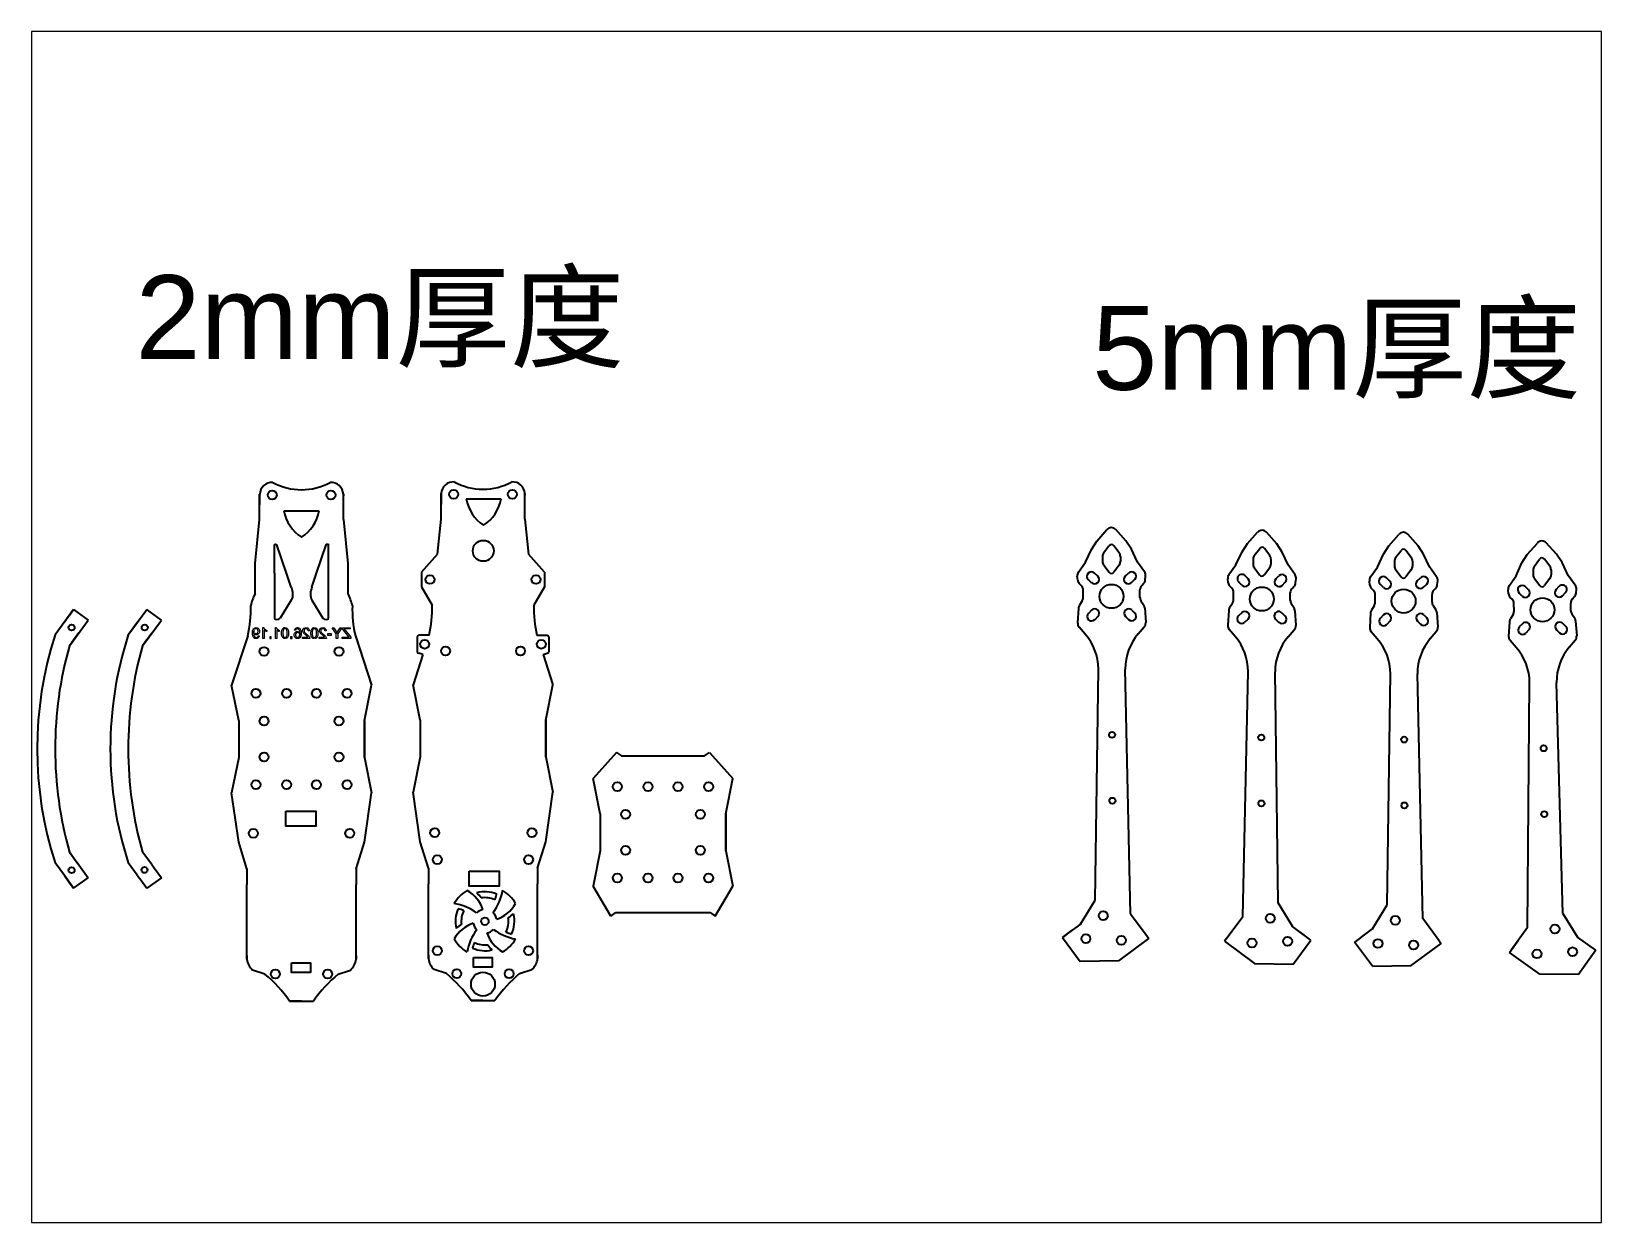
# Paper-space layout '布局1' of a CAD drawing. Header units: millimetres. Extents: x 26 to 231, y 20 to 176.
# The model-space entities are those that its viewports show. They can reach past a viewport. Long polylines and large blocks are cut down to what shows.
import ezdxf

# ---------------------------------------------------------------- set-up
doc = ezdxf.new("R2010")
doc.units = ezdxf.units.MM
doc.layers.add('草图平面 01', color=7, linetype='Continuous')
doc.styles.get("Standard").update_dxf_attribs({"font": 'arial.ttf'})

msp = doc.modelspace()

# ---------------------------------------------------------------- linework, layer by layer
for p, q in [((2623.81, 1976.38), (2623.81, 1984.88)), ((2623.81, 1984.88), (2623.81, 1984.38)), ((2623.81, 1984.38), (2623.81, 1984.88)), ((2623.81, 1984.38), (2623.81, 1981.38)), ((2651.81, 1976.38), (2651.81, 1984.88)), ((2651.81, 1984.88), (2651.81, 1984.38)), ((2651.81, 1984.88), (2651.81, 1984.38)), ((2684.48, 1976.56), (2684.48, 1985.06)), ((2684.48, 1985.06), (2684.48, 1984.56)), ((2684.48, 1984.56), (2684.48, 1985.06)), ((2684.48, 1984.56), (2684.48, 1981.56)), ((2712.48, 1976.56), (2712.48, 1985.06)), ((2712.48, 1985.06), (2712.48, 1984.56)), ((2712.48, 1985.06), (2712.48, 1984.56)), ((2631.94, 1979.29), (2643.68, 1979.29)), ((2692.83, 1983.33), (2704.58, 1983.33)), ((2622.28, 1961.68), (2623.81, 1976.38)), ((2651.81, 1976.38), (2653.34, 1961.68)), ((2683.26, 1964.84), (2684.48, 1976.56)), ((2712.48, 1976.56), (2713.7, 1964.84)), ((2628.8, 1958.42), (2628.8, 1968)), ((2632.8, 1958.42), (2629.5, 1968)), ((2642.8, 1958.42), (2646.01, 1968)), ((2646.8, 1958.42), (2646.8, 1968)), ((2677.95, 1958.85), (2683.26, 1964.84)), ((2719.01, 1958.85), (2713.7, 1964.84)), ((2622.28, 1951.54), (2622.28, 1961.68)), ((2628.8, 1958.42), (2628.8, 1943.42)), ((2634.35, 1953.79), (2632.8, 1958.42)), ((2641.26, 1953.79), (2642.8, 1958.42)), ((2641.26, 1953.79), (2642.8, 1958.42)), ((2646.8, 1943.42), (2646.8, 1958.42)), ((2653.34, 1961.68), (2653.34, 1951.54)), ((2677.95, 1958.85), (2677.95, 1953.85)), ((2677.95, 1958.85), (2677.95, 1956.35)), ((2719.01, 1958.85), (2719.01, 1953.85)), ((2719.01, 1958.85), (2719.01, 1956.35)), ((2628.8, 1953.42), (2628.8, 1943.42)), ((2677.95, 1953.85), (2681.48, 1947.72)), ((2719.01, 1953.85), (2715.48, 1947.72)), ((2622.31, 1951.54), (2622.28, 1951.54)), ((2634.35, 1949.4), (2630.66, 1943.42)), ((2641.26, 1949.4), (2644.95, 1943.42)), ((2561.61, 1946.27), (2555.42, 1937.84)), ((2560.29, 1944.47), (2558.52, 1942.06)), ((2560.2, 1934.21), (2566.51, 1942.81)), ((2560.29, 1944.47), (2561.61, 1946.27)), ((2561.61, 1946.27), (2566.51, 1942.81)), ((2582.97, 1942.05), (2586.06, 1946.27)), ((2584.65, 1934.2), (2590.96, 1942.8)), ((2590.96, 1942.8), (2586.06, 1946.27)), ((2563.35, 1938.51), (2561.58, 1936.09)), ((2579.88, 1937.84), (2582.97, 1942.05)), ((2581.2, 1939.63), (2579.88, 1937.84)), ((2582.97, 1942.05), (2581.2, 1939.63)), ((2586.03, 1936.09), (2587.81, 1938.5)), ((2619.81, 1937.54), (2614.42, 1920.99)), ((2621.83, 1938.34), (2621.88, 1939.06)), ((2621.92, 1939.37), (2621.92, 1940.01)), ((2622.29, 1938.31), (2622.29, 1937.95)), ((2622.31, 1939.84), (2622.33, 1940.22)), ((2632.26, 1939.91), (2632.26, 1940.28)), ((2632.58, 1939.85), (2632.58, 1940.24)), ((2636.95, 1937.13), (2636.95, 1936.68)), ((2637.01, 1938.37), (2637.01, 1938.78)), ((2637.18, 1937.52), (2637.18, 1936.81)), ((2637.29, 1938.5), (2637.22, 1937.84)), ((2642.08, 1939.89), (2642.08, 1940.25)), ((2642.4, 1939.82), (2642.4, 1940.21)), ((2655.81, 1937.54), (2661.2, 1920.99)), ((2676.48, 1937.22), (2676.48, 1932.22)), ((2676.48, 1937.22), (2676.48, 1934.72)), ((2680.48, 1937.72), (2676.98, 1937.72)), ((2716.48, 1937.72), (2719.98, 1937.72)), ((2720.48, 1937.22), (2720.48, 1932.22)), ((2720.48, 1937.22), (2720.48, 1934.72)), ((2561.58, 1936.09), (2560.2, 1934.21)), ((2586.03, 1936.09), (2584.65, 1934.2)), ((2632.3, 1936.98), (2632.18, 1936.62)), ((2632.6, 1937.06), (2632.6, 1936.64)), ((2642.12, 1936.95), (2642, 1936.59)), ((2642.42, 1937.03), (2642.42, 1936.62)), ((2678.38, 1931.24), (2675.1, 1921.16)), ((2678.38, 1931.24), (2676.98, 1931.72)), ((2718.59, 1931.24), (2719.98, 1931.72)), ((2718.59, 1931.24), (2721.87, 1921.16)), ((2903.15, 1849.1), (2904.22, 1926.38)), ((2914.98, 1844.54), (2913.22, 1926.41)), ((2952.5, 1843.65), (2954.28, 1925.52)), ((2964.34, 1848.21), (2963.28, 1925.48)), ((3000.81, 1847.52), (3001.87, 1924.79)), ((3012.65, 1842.96), (3010.87, 1924.83)), ((3047.68, 1839.98), (3048.4, 1921.87)), ((3059.46, 1844.7), (3057.4, 1921.95)), ((2616.81, 1909.17), (2614.42, 1920.99)), ((2658.81, 1909.17), (2661.2, 1920.99)), ((2677.48, 1909.35), (2675.1, 1921.16)), ((2719.48, 1909.35), (2721.87, 1921.16)), ((2616.81, 1909.17), (2616.81, 1896.85)), ((2658.81, 1896.85), (2658.81, 1909.17)), ((2658.81, 1909.17), (2658.81, 1896.85)), ((2677.48, 1909.35), (2677.48, 1897.02)), ((2719.48, 1897.02), (2719.48, 1909.35)), ((2719.48, 1909.35), (2719.48, 1897.02)), ((2616.81, 1896.85), (2614.42, 1885.03)), ((2658.81, 1896.85), (2661.2, 1885.03)), ((2677.48, 1897.02), (2675.1, 1885.2)), ((2719.48, 1897.02), (2721.87, 1885.2)), ((2743.12, 1898.49), (2735.26, 1889.8)), ((2743.12, 1898.49), (2744.75, 1897.34)), ((2744.75, 1897.34), (2772.55, 1897.34)), ((2772.55, 1897.34), (2774.19, 1898.49)), ((2774.19, 1898.49), (2782.04, 1889.8)), ((2616.81, 1868.47), (2614.42, 1885.03)), ((2658.81, 1868.47), (2661.2, 1885.03)), ((2677.48, 1868.65), (2675.1, 1885.2)), ((2719.48, 1868.65), (2721.87, 1885.2)), ((2737.65, 1877.98), (2735.26, 1889.8)), ((2779.65, 1877.98), (2782.04, 1889.8)), ((2737.65, 1877.98), (2737.65, 1865.65)), ((2779.65, 1865.65), (2779.65, 1877.98)), ((2779.65, 1877.98), (2779.65, 1865.65)), ((2561.58, 1863.33), (2560.2, 1865.21)), ((2560.2, 1865.21), (2563.35, 1860.91)), ((2587.74, 1861), (2584.64, 1865.2)), ((2619.56, 1859.63), (2616.81, 1868.47)), ((2656.06, 1859.63), (2658.81, 1868.47)), ((2680.23, 1859.81), (2677.48, 1868.65)), ((2716.73, 1859.81), (2719.48, 1868.65)), ((2737.65, 1865.65), (2735.26, 1853.84)), ((2779.65, 1865.65), (2782.04, 1853.84)), ((2558.52, 1857.36), (2555.42, 1861.58)), ((2561.58, 1863.33), (2563.35, 1860.91)), ((2563.35, 1860.91), (2566.51, 1856.61)), ((2582.91, 1857.44), (2579.87, 1861.57)), ((2587.74, 1861), (2588.52, 1859.94)), ((2588.52, 1859.94), (2590.97, 1856.62)), ((2619.56, 1859.63), (2619.56, 1854.4)), ((2656.06, 1859.63), (2656.06, 1854.4)), ((2680.23, 1859.81), (2680.23, 1854.57)), ((2716.73, 1859.81), (2716.73, 1854.57)), ((2558.52, 1857.36), (2560.29, 1854.94)), ((2561.61, 1853.15), (2558.52, 1857.36)), ((2560.29, 1854.94), (2561.61, 1853.15)), ((2561.61, 1853.15), (2566.51, 1856.61)), ((2582.91, 1857.44), (2584.04, 1855.91)), ((2584.04, 1855.91), (2586.07, 1853.15)), ((2590.97, 1856.62), (2586.07, 1853.15)), ((2619.56, 1829.37), (2619.56, 1854.4)), ((2656.06, 1829.37), (2656.06, 1854.4)), ((2680.23, 1829.55), (2680.23, 1854.57)), ((2716.73, 1829.55), (2716.73, 1854.57)), ((2741.21, 1843.8), (2735.26, 1853.84)), ((2776.09, 1843.8), (2782.04, 1853.84)), ((2898.26, 1841.14), (2903.15, 1849.1)), ((2964.34, 1848.21), (2964.3, 1851.21)), ((2969.23, 1840.25), (2964.34, 1848.21)), ((2741.21, 1843.8), (2742.85, 1844.95)), ((2742.85, 1844.95), (2774.46, 1844.95)), ((2774.46, 1844.95), (2776.09, 1843.8)), ((2914.98, 1844.54), (2920.51, 1837.07)), ((2946.98, 1836.18), (2952.5, 1843.65)), ((2995.92, 1839.55), (3000.81, 1847.52)), ((3012.65, 1842.96), (3012.65, 1842.97)), ((3018.17, 1835.49), (3012.65, 1842.96)), ((3059.46, 1844.7), (3064.45, 1836.8)), ((2892.23, 1836.68), (2895.45, 1839.06)), ((2894.24, 1838.17), (2892.23, 1836.68)), ((2898.26, 1841.14), (2894.24, 1838.17)), ((2973.25, 1837.27), (2969.23, 1840.25)), ((2975.26, 1835.79), (2970.43, 1839.36)), ((2991.9, 1836.58), (2995.92, 1839.55)), ((3047.68, 1839.98), (3042.25, 1832.44)), ((3047.67, 1839.99), (3047.67, 1839.98)), ((2892.23, 1836.68), (2898.18, 1828.64)), ((2892.23, 1836.68), (2898.18, 1828.64)), ((2911.08, 1828.85), (2921.1, 1836.27)), ((2920.51, 1837.07), (2921.1, 1836.27)), ((2946.98, 1836.18), (2946.38, 1835.38)), ((2946.38, 1835.38), (2956.41, 1827.96)), ((2969.31, 1827.75), (2975.26, 1835.79)), ((2991.9, 1836.58), (2989.89, 1835.09)), ((2995.84, 1827.05), (2989.89, 1835.09)), ((3008.74, 1827.27), (3018.77, 1834.68)), ((3018.17, 1835.49), (3018.77, 1834.68)), ((3041.67, 1831.63), (3044.59, 1835.69)), ((3070.53, 1832.42), (3064.45, 1836.8)), ((3070.53, 1832.42), (3064.69, 1824.3)), ((3070.53, 1832.42), (3064.69, 1824.3)), ((2619.56, 1830.65), (2619.56, 1829.37)), ((2656.06, 1830.65), (2656.06, 1829.37)), ((2680.23, 1830.82), (2680.23, 1829.55)), ((2716.73, 1830.82), (2716.73, 1829.55)), ((2911.08, 1828.85), (2898.18, 1828.64)), ((2956.41, 1827.96), (2969.31, 1827.75)), ((2995.84, 1827.05), (3008.74, 1827.27)), ((3051.79, 1824.35), (3041.67, 1831.63)), ((2625.56, 1824.4), (2621.46, 1825.77)), ((2650.06, 1824.4), (2654.16, 1825.77)), ((2686.23, 1824.57), (2682.13, 1825.94)), ((2710.73, 1824.57), (2714.84, 1825.94)), ((3064.69, 1824.3), (3051.79, 1824.35)), ((2637.81, 1815.4), (2633.82, 1815.4)), ((2633.82, 1815.4), (2641.81, 1815.4)), ((2698.48, 1815.57), (2694.49, 1815.57)), ((2694.49, 1815.57), (2702.48, 1815.57)), ((2694.49, 1815.57), (2698.48, 1815.57))]:
    msp.add_line(p, q)
at = {"color": 139, "lineweight": 0}
for points in [[(2621.83, 1938.34), (2621.82, 1938.25), (2621.84, 1938), (2621.89, 1937.71), (2621.94, 1937.54), (2622.06, 1937.29), (2622.09, 1937.24), (2622.31, 1937.04), (2622.37, 1937.01), (2622.66, 1936.95), (2621.85, 1936.91), (2621.67, 1937.13), (2621.54, 1937.42), (2621.48, 1937.59), (2621.43, 1937.86), (2621.4, 1938.17), (2621.39, 1938.52), (2621.39, 1938.69), (2621.42, 1939.02), (2621.46, 1939.3), (2621.54, 1939.53), (2621.59, 1939.64), (2621.76, 1939.88), (2621.92, 1940.01)], [(2621.92, 1939.37), (2621.88, 1939.06)], [(2622.29, 1938.31), (2622.58, 1938.25), (2623.44, 1938.18), (2623.24, 1938.02), (2622.98, 1937.9), (2622.69, 1937.86), (2622.46, 1937.89), (2622.29, 1937.95)], [(2622.62, 1940.26), (2622.65, 1940.26), (2622.94, 1940.21), (2623.2, 1940.1), (2623.42, 1939.92), (2622.57, 1939.89), (2622.31, 1939.84)], [(2622.33, 1940.22), (2622.62, 1940.26)], [(2632.18, 1936.62), (2631.89, 1936.68), (2631.64, 1936.82), (2631.55, 1936.91), (2631.39, 1937.14), (2631.26, 1937.43), (2631.23, 1937.53), (2631.17, 1937.8), (2631.14, 1938.1), (2631.13, 1938.45), (2631.14, 1938.75), (2631.16, 1939.05), (2631.21, 1939.3), (2631.3, 1939.58), (2631.43, 1939.83), (2631.56, 1939.99), (2631.79, 1940.17), (2632, 1940.25), (2632.26, 1940.28)], [(2632.26, 1939.91), (2632, 1939.83), (2631.79, 1939.63), (2631.78, 1939.61), (2631.69, 1939.43), (2631.63, 1939.17), (2631.6, 1938.84), (2631.58, 1938.45), (2631.58, 1938.4), (2631.6, 1938.02), (2631.63, 1937.69), (2631.7, 1937.45), (2631.79, 1937.27), (2631.82, 1937.23), (2632.04, 1937.04), (2632.3, 1936.98)], [(2632.58, 1940.24), (2632.71, 1940.21), (2632.95, 1940.07), (2633.04, 1939.99), (2632.58, 1939.94)], [(2632.58, 1939.94), (2633.04, 1939.99)], [(2632.6, 1937.06), (2632.81, 1937.27), (2632.82, 1937.28), (2632.9, 1937.47), (2632.97, 1937.72), (2633.01, 1938.05), (2633.02, 1938.45), (2633.02, 1938.54), (2633, 1938.92), (2632.95, 1939.22), (2632.89, 1939.47), (2632.79, 1939.66), (2632.58, 1939.85)], [(2633.04, 1939.99), (2633.21, 1939.76), (2633.34, 1939.47), (2633.37, 1939.36), (2633.43, 1939.09), (2633.46, 1938.79), (2633.47, 1938.45), (2633.47, 1938.37), (2633.45, 1938.01), (2633.41, 1937.69), (2633.34, 1937.41), (2633.24, 1937.18), (2633.12, 1936.99), (2633.08, 1936.93), (2632.6, 1936.96)], [(2637.01, 1938.37), (2636.79, 1938.53), (2636.5, 1938.59), (2635.66, 1938.65), (2635.87, 1938.82), (2636.13, 1938.94), (2636.42, 1938.98)], [(2636.95, 1936.68), (2636.77, 1936.62), (2636.48, 1936.58), (2636.46, 1936.58), (2636.17, 1936.62), (2635.9, 1936.74), (2635.89, 1936.75), (2635.67, 1936.93), (2636.49, 1936.95), (2636.58, 1936.95), (2636.85, 1937.06), (2636.95, 1937.13)], [(2637.29, 1938.5), (2637.27, 1938.8), (2637.24, 1939.1), (2637.16, 1939.33), (2637.03, 1939.57), (2636.83, 1939.78), (2636.75, 1939.82), (2636.46, 1939.89), (2635.74, 1940.02), (2635.87, 1940.11), (2636.13, 1940.22), (2636.44, 1940.26)], [(2636.42, 1938.98), (2636.62, 1938.96), (2636.9, 1938.86), (2637.01, 1938.78)], [(2636.44, 1940.26), (2636.61, 1940.25), (2636.89, 1940.17), (2637.13, 1940.04), (2637.34, 1939.84), (2637.4, 1939.77), (2637.52, 1939.56), (2637.61, 1939.31), (2637.68, 1939.02), (2637.71, 1938.69), (2637.73, 1938.33), (2637.72, 1938.03), (2637.68, 1937.7), (2637.61, 1937.42), (2637.51, 1937.18), (2637.38, 1936.99), (2637.27, 1936.88), (2637.18, 1936.81)], [(2637.18, 1937.52), (2637.22, 1937.81), (2637.22, 1937.84)], [(2642, 1936.59), (2641.71, 1936.66), (2641.46, 1936.79), (2641.37, 1936.88), (2641.2, 1937.11), (2641.08, 1937.4), (2641.05, 1937.5), (2640.99, 1937.77), (2640.96, 1938.07), (2640.95, 1938.42), (2640.95, 1938.72), (2640.98, 1939.02), (2641.03, 1939.27), (2641.12, 1939.55), (2641.25, 1939.8), (2641.38, 1939.96), (2641.61, 1940.14), (2641.82, 1940.22), (2642.08, 1940.25)], [(2642.08, 1939.89), (2641.82, 1939.8), (2641.61, 1939.6), (2641.6, 1939.58), (2641.51, 1939.4), (2641.45, 1939.14), (2641.42, 1938.81), (2641.4, 1938.42), (2641.4, 1938.38), (2641.42, 1937.99), (2641.45, 1937.67), (2641.52, 1937.42), (2641.61, 1937.24), (2641.64, 1937.2), (2641.86, 1937.01), (2642.12, 1936.95)], [(2642.4, 1940.21), (2642.53, 1940.18), (2642.77, 1940.04), (2642.86, 1939.96), (2642.4, 1939.92)], [(2642.4, 1939.92), (2642.86, 1939.96)], [(2642.42, 1937.03), (2642.63, 1937.24), (2642.64, 1937.25), (2642.72, 1937.44), (2642.79, 1937.7), (2642.82, 1938.02), (2642.84, 1938.42), (2642.84, 1938.52), (2642.82, 1938.89), (2642.77, 1939.2), (2642.7, 1939.45), (2642.61, 1939.63), (2642.4, 1939.82)], [(2642.86, 1939.96), (2643.03, 1939.73), (2643.16, 1939.45), (2643.19, 1939.33), (2643.25, 1939.07), (2643.28, 1938.76), (2643.29, 1938.42), (2643.29, 1938.34), (2643.27, 1937.98), (2643.23, 1937.66), (2643.16, 1937.38), (2643.06, 1937.15), (2642.93, 1936.96), (2642.9, 1936.9), (2642.42, 1936.93)], [(2632.6, 1936.96), (2633.08, 1936.93), (2632.86, 1936.76), (2632.6, 1936.65), (2632.6, 1936.64)], [(2642.42, 1936.93), (2642.9, 1936.9), (2642.68, 1936.73), (2642.42, 1936.62), (2642.42, 1936.62)]]:
    msp.add_lwpolyline(points, dxfattribs=at)
for points in [[(2623.26, 1937.51), (2623.68, 1937.47), (2623.65, 1937.3), (2623.54, 1937.03), (2623.36, 1936.82), (2623.24, 1936.73), (2622.98, 1936.62), (2622.67, 1936.58), (2622.52, 1936.59), (2622.23, 1936.66), (2621.98, 1936.79), (2621.85, 1936.91), (2622.66, 1936.95), (2622.8, 1936.96), (2623.06, 1937.08), (2623.16, 1937.22)], [(2623.42, 1939.92), (2623.48, 1939.86), (2623.63, 1939.63), (2623.72, 1939.35), (2623.75, 1939.04), (2623.75, 1938.98), (2623.71, 1938.67), (2623.61, 1938.41), (2623.44, 1938.18), (2622.58, 1938.25), (2622.85, 1938.3), (2623.09, 1938.47), (2623.11, 1938.49), (2623.25, 1938.73), (2623.3, 1939.02), (2623.29, 1939.12), (2623.23, 1939.41), (2623.08, 1939.65), (2623.07, 1939.65), (2622.84, 1939.83), (2622.57, 1939.89)], [(2624.88, 1940.26), (2625.16, 1940.26), (2625.17, 1940.23), (2625.33, 1940.01), (2625.56, 1939.78), (2625.69, 1939.67), (2625.93, 1939.5), (2625.32, 1939.46), (2625.32, 1936.65), (2624.88, 1936.65)], [(2625.93, 1939.5), (2626.2, 1939.35), (2626.2, 1938.92), (2626.02, 1939), (2625.74, 1939.15), (2625.54, 1939.28), (2625.32, 1939.46)], [(2627.69, 1936.65), (2627.69, 1937.15), (2627.19, 1937.15), (2627.19, 1936.65), (2627.69, 1936.65)], [(2629.07, 1940.26), (2629.35, 1940.26), (2629.36, 1940.23), (2629.52, 1940.01), (2629.74, 1939.78), (2629.88, 1939.67), (2630.12, 1939.5), (2629.51, 1939.46), (2629.51, 1936.65), (2629.07, 1936.65)], [(2630.12, 1939.5), (2630.39, 1939.35), (2630.39, 1938.92), (2630.21, 1939), (2629.92, 1939.15), (2629.72, 1939.28), (2629.51, 1939.46)], [(2634.67, 1936.65), (2634.67, 1937.15), (2634.17, 1937.15), (2634.17, 1936.65), (2634.67, 1936.65)], [(2635.66, 1938.65), (2636.5, 1938.59), (2636.24, 1938.54), (2636, 1938.37), (2635.97, 1938.34), (2635.84, 1938.09), (2635.81, 1937.79), (2635.81, 1937.7), (2635.87, 1937.4), (2636.01, 1937.17), (2636.21, 1937.01), (2636.49, 1936.95), (2635.67, 1936.93), (2635.5, 1937.18), (2635.48, 1937.24), (2635.38, 1937.51), (2635.36, 1937.81), (2635.36, 1937.86), (2635.39, 1938.16), (2635.5, 1938.42)], [(2635.74, 1940.02), (2636.46, 1939.89), (2636.26, 1939.86), (2636.02, 1939.7), (2635.96, 1939.62), (2635.85, 1939.33), (2635.42, 1939.36), (2635.45, 1939.53), (2635.56, 1939.8)], [(2638.49, 1939.97), (2639.32, 1939.89), (2639.07, 1939.85), (2638.83, 1939.71), (2638.7, 1939.55), (2638.64, 1939.27), (2638.69, 1939.01), (2638.85, 1938.74), (2638.94, 1938.63), (2639.11, 1938.43), (2639.35, 1938.22), (2639.64, 1937.97), (2639.81, 1937.82), (2640.04, 1937.62), (2640.21, 1937.43), (2640.37, 1937.21), (2640.5, 1936.95), (2640.51, 1936.94), (2640.56, 1936.65), (2638.18, 1936.65), (2638.18, 1937.07), (2639.94, 1937.07), (2639.94, 1937.07), (2639.76, 1937.31), (2639.72, 1937.34), (2639.54, 1937.51), (2639.25, 1937.76), (2639.21, 1937.79), (2638.94, 1938.03), (2638.73, 1938.23), (2638.56, 1938.39), (2638.41, 1938.59), (2638.28, 1938.83), (2638.23, 1938.97), (2638.18, 1939.26), (2638.21, 1939.47), (2638.3, 1939.74)], [(2639.31, 1940.26), (2639.62, 1940.23), (2639.9, 1940.14), (2640.12, 1939.99), (2640.29, 1939.79), (2640.41, 1939.53), (2640.47, 1939.22), (2640.02, 1939.17), (2639.97, 1939.47), (2639.82, 1939.7), (2639.61, 1939.84), (2639.32, 1939.89), (2638.49, 1939.97), (2638.5, 1939.98), (2638.72, 1940.13), (2638.99, 1940.22)], [(2644.07, 1939.97), (2644.9, 1939.89), (2644.65, 1939.85), (2644.41, 1939.71), (2644.29, 1939.55), (2644.22, 1939.27), (2644.27, 1939.01), (2644.43, 1938.74), (2644.52, 1938.63), (2644.7, 1938.43), (2644.93, 1938.22), (2645.22, 1937.97), (2645.39, 1937.82), (2645.62, 1937.62), (2645.8, 1937.43), (2645.96, 1937.21), (2646.09, 1936.95), (2646.09, 1936.94), (2646.14, 1936.65), (2643.76, 1936.65), (2643.76, 1937.07), (2645.53, 1937.07), (2645.52, 1937.07), (2645.34, 1937.31), (2645.31, 1937.34), (2645.13, 1937.51), (2644.83, 1937.76), (2644.79, 1937.79), (2644.53, 1938.03), (2644.31, 1938.23), (2644.15, 1938.39), (2643.99, 1938.59), (2643.86, 1938.83), (2643.81, 1938.97), (2643.77, 1939.26), (2643.79, 1939.47), (2643.89, 1939.74)], [(2644.89, 1940.26), (2645.21, 1940.23), (2645.48, 1940.14), (2645.71, 1939.99), (2645.88, 1939.79), (2646, 1939.53), (2646.06, 1939.22), (2645.6, 1939.17), (2645.55, 1939.47), (2645.41, 1939.7), (2645.2, 1939.84), (2644.9, 1939.89), (2644.07, 1939.97), (2644.08, 1939.98), (2644.3, 1940.13), (2644.57, 1940.22)], [(2647.81, 1937.72), (2647.81, 1938.17), (2646.45, 1938.17), (2646.45, 1937.72), (2647.81, 1937.72)], [(2648, 1940.24), (2648.56, 1940.24), (2649.25, 1939.18), (2649.34, 1939.05), (2649.5, 1938.78), (2649.65, 1938.55), (2649.91, 1938.17), (2649.91, 1936.65), (2649.43, 1936.65), (2649.43, 1938.17)], [(2650.72, 1940.24), (2651.29, 1940.24), (2649.91, 1938.17), (2649.65, 1938.55), (2649.7, 1938.64), (2649.85, 1938.9), (2650.01, 1939.16)], [(2651.5, 1940.24), (2654.07, 1940.24), (2654.07, 1939.81), (2652.06, 1939.81), (2652.23, 1939.63), (2652.44, 1939.39), (2654.28, 1937.09), (2654.28, 1936.65), (2651.44, 1936.65), (2651.44, 1937.07), (2653.73, 1937.07), (2653.51, 1937.32), (2651.5, 1939.81)]]:
    msp.add_lwpolyline(points, close=True, dxfattribs=at)
for points in [[(2632.55, 1878.9), (2642.55, 1878.9), (2642.55, 1873.9), (2632.55, 1873.9)], [(2693.9, 1858.78), (2703.9, 1858.78), (2703.9, 1853.78), (2693.9, 1853.78)], [(2634.5, 1828.13), (2640.86, 1828.13), (2640.86, 1824.95), (2634.5, 1824.95)], [(2695.25, 1829.96), (2701.6, 1829.96), (2701.6, 1826.78), (2695.25, 1826.78)]]:
    msp.add_lwpolyline(points, close=True)
for centre, radius in [((2628, 1984.63), 1.5), ((2647.62, 1984.63), 1.5), ((2688.67, 1984.81), 1.5), ((2708.3, 1984.81), 1.5), ((2698.57, 1965.94), 3.5), ((2680.75, 1956.35), 1.5), ((2716.21, 1956.35), 1.5), ((2560.94, 1940.28), 1), ((2585.39, 1940.28), 1), ((2625.28, 1932.28), 1.5), ((2650.35, 1932.28), 1.5), ((2678.98, 1934.72), 1.5), ((2685.95, 1932.46), 1.5), ((2711.02, 1932.46), 1.5), ((2717.98, 1934.72), 1.5), ((2622.56, 1918.26), 1.5), ((2632.81, 1918.26), 1.5), ((2642.81, 1918.26), 1.5), ((2653.06, 1918.26), 1.5), ((2625.31, 1909.01), 1.5), ((2650.31, 1909.01), 1.5), ((2908.8, 1904.39), 1), ((2958.69, 1903.5), 1), ((3006.46, 1902.81), 1), ((3053.09, 1899.91), 1), ((2625.31, 1897.01), 1.5), ((2650.31, 1897.01), 1.5), ((2622.56, 1887.76), 1.5), ((2622.56, 1887.76), 1.5), ((2632.81, 1887.76), 1.5), ((2642.81, 1887.76), 1.5), ((2653.06, 1887.76), 1.5), ((2653.06, 1887.76), 1.5), ((2743.4, 1887.07), 1.5), ((2753.65, 1887.07), 1.5), ((2763.65, 1887.07), 1.5), ((2773.9, 1887.07), 1.5), ((2908.89, 1882.39), 1), ((2958.71, 1881.5), 1), ((3006.54, 1880.81), 1), ((2746.15, 1877.82), 1.5), ((2771.15, 1877.82), 1.5), ((3053.29, 1877.91), 1), ((2621.68, 1871.48), 1.5), ((2653.95, 1871.48), 1.5), ((2682.35, 1871.66), 1.5), ((2714.82, 1871.66), 1.5), ((2683.2, 1862.71), 1.5), ((2713.7, 1862.71), 1.5), ((2746.15, 1865.82), 1.5), ((2771.15, 1865.82), 1.5), ((2560.94, 1859.14), 1), ((2585.32, 1859.22), 1), ((2743.4, 1856.57), 1.5), ((2743.4, 1856.57), 1.5), ((2753.65, 1856.57), 1.5), ((2763.65, 1856.57), 1.5), ((2773.9, 1856.57), 1.5), ((2773.9, 1856.57), 1.5), ((2699.12, 1842.07), 1.25), ((2905.83, 1843.94), 1.5), ((2961.66, 1843.05), 1.5), ((3003.49, 1842.35), 1.5), ((3003.49, 1842.35), 1.5), ((2900.03, 1836.23), 1.5), ((3056.84, 1839.5), 1.5), ((3056.84, 1839.5), 1.5), ((2683.2, 1832.21), 1.5), ((2713.7, 1832.21), 1.5), ((2911.92, 1835.7), 1.5), ((2955.56, 1834.81), 1.5), ((2967.46, 1835.34), 1.5), ((2997.69, 1834.64), 1.5), ((3009.59, 1834.11), 1.5), ((3050.85, 1831.18), 1.5), ((3062.74, 1831.86), 1.5), ((2629.06, 1824.4), 1.5), ((2646.56, 1824.4), 1.5), ((2689.73, 1824.57), 1.5), ((2698.48, 1821.07), 4), ((2707.23, 1824.57), 1.5)]:
    msp.add_circle(centre, radius)
for centre, radius, start, end in [((2628, 1984.63), 4.19, 87.4382, 176.5834), ((2637.81, 2006.58), 20.2, 241.5411, 298.4589), ((2647.62, 1984.63), 4.19, 3.4166, 92.5618), ((2688.67, 1984.81), 4.19, 87.4382, 176.5834), ((2698.48, 2006.76), 20.2, 241.5411, 298.4589), ((2708.3, 1984.81), 4.19, 3.4166, 92.5618), ((2645.15, 1981.74), 13.44, 190.4915, 236.8887), ((2630.47, 1981.74), 13.44, 303.1113, 349.5085), ((2706.04, 1985.78), 13.44, 190.4915, 236.8887), ((2691.36, 1985.78), 13.44, 303.1113, 349.5085), ((2635.15, 1944.54), 14.65, 151.4527, 168.1818), ((2640.47, 1944.54), 14.65, 11.8182, 28.5473), ((2643.79, 1946.44), 37.71, 346.6327, 1.9461), ((2753.18, 1946.44), 37.71, 178.0539, 193.3673), ((2583.12, 1946.26), 37.71, 346.6327, 1.9461), ((2692.5, 1946.26), 37.71, 178.0539, 193.3673), ((2673.59, 1899.71), 124.17, 162.1156, 197.8844), ((2698.07, 1899.69), 124.19, 162.1096, 197.8748), ((2682.42, 1899.71), 126.99, 164.2379, 195.7621), ((2706.9, 1899.68), 127.03, 164.2313, 195.7511), ((2699.12, 1842.07), 11.85, 120, 150), ((2699.12, 1842.07), 11.85, 120, 150), ((2686.47, 1832), 16.18, 52.5412, 81.4818), ((2687.27, 1842.07), 11.85, 19.1881, 60), ((2699.12, 1842.07), 9.87, 66.4867, 105.9357), ((2688.19, 1843.04), 11.85, 35.2334, 46.0563), ((2699.12, 1842.07), 7.9, 65.2056, 99.1438), ((2688.38, 1855.12), 16.9, 322.9011, 350.5174), ((2686.74, 1855.52), 16.9, 338.2265, 344.9577), ((2699.12, 1853.92), 11.85, 289.1881, 330), ((2699.12, 1842.07), 11.85, 30, 60), ((2699.12, 1842.07), 11.85, 30, 60), ((2699.12, 1842.07), 9.87, 154.8842, 193.8369), ((2685.9, 1830.66), 16.18, 67.5995, 74.6502), ((2699.12, 1842.07), 7.9, 153.3153, 187.3257), ((2699.12, 1842.07), 3.95, 99.5941, 135.5297), ((2699.12, 1842.07), 3.95, 9.5941, 46.1918), ((2699.12, 1842.07), 7.9, 332.892, 8.3227), ((2700.63, 1853.25), 11.85, 302.1783, 312.8079), ((2699.12, 1842.07), 9.87, 334.2482, 14.5431), ((2699.12, 1830.22), 11.85, 109.1881, 150), ((2697.63, 1831.05), 11.85, 122.3281, 133.0543), ((2710.04, 1828.93), 17.09, 142.9874, 170.2847), ((2699.12, 1842.07), 3.95, 189.5941, 226.3514), ((2699.12, 1842.07), 3.95, 279.5941, 316.771), ((2710.97, 1842.07), 11.85, 199.1881, 240), ((2712.54, 1853.46), 17.6, 233.2138, 259.6717), ((2713.2, 1854.6), 17.6, 246.4159, 252.8844), ((2699.12, 1842.07), 11.85, 210, 240), ((2699.12, 1842.07), 11.85, 210, 240), ((2711.26, 1828.08), 17.09, 156.1672, 162.8191), ((2699.12, 1842.07), 9.87, 244.8801, 284.0677), ((2699.12, 1842.07), 7.9, 243.7233, 277.032), ((2709.91, 1840.87), 11.85, 214.05, 224.9594), ((2699.12, 1842.07), 11.85, 300, 330), ((2699.12, 1842.07), 11.85, 300, 330), ((2625.15, 1830.01), 5.63, 186.4976, 228.9708), ((2650.47, 1830.01), 5.63, 311.0292, 353.5024), ((2685.83, 1830.19), 5.63, 186.4976, 228.9708), ((2711.14, 1830.19), 5.63, 311.0292, 353.5024), ((2597.92, 1790.75), 43.54, 34.4682, 50.5915), ((2677.7, 1790.75), 43.54, 129.4085, 145.5318), ((2658.59, 1790.93), 43.54, 34.4682, 50.5915), ((2738.38, 1790.93), 43.54, 129.4085, 145.5318)]:
    msp.add_arc(centre, radius, start, end)
for points in [[(2628.8, 1968), (2628.8, 1968.23), (2629.42, 1968.22), (2629.5, 1968)], [(2646.01, 1968), (2646.09, 1968.26), (2646.8, 1968.27), (2646.8, 1968)], [(2634.35, 1953.79), (2634.82, 1952.4), (2635.12, 1950.65), (2634.35, 1949.4)], [(2641.26, 1953.79), (2640.79, 1952.4), (2640.49, 1950.65), (2641.26, 1949.4)], [(2628.8, 1943.42), (2628.8, 1942.8), (2630.33, 1942.9), (2630.66, 1943.42)], [(2644.95, 1943.42), (2645.28, 1942.9), (2646.8, 1942.8), (2646.8, 1943.42)], [(2676.48, 1937.22), (2676.48, 1937.45), (2676.75, 1937.72), (2676.98, 1937.72)], [(2719.98, 1937.72), (2720.22, 1937.72), (2720.48, 1937.45), (2720.48, 1937.22)], [(2676.48, 1932.22), (2676.48, 1931.98), (2676.75, 1931.72), (2676.98, 1931.72)], [(2719.98, 1931.72), (2720.22, 1931.72), (2720.48, 1931.98), (2720.48, 1932.22)]]:
    msp.add_open_spline(points, degree=3)
at = {"layer": '草图平面 01'}
for p, q in [((2901.87, 1966.39), (2903.65, 1969.2)), ((2903.65, 1969.2), (2907.05, 1973.04)), ((2913.45, 1969.24), (2910.03, 1973.05)), ((2915.27, 1966.45), (2913.45, 1969.24)), ((2954.05, 1968.35), (2957.47, 1972.16)), ((2963.85, 1968.31), (2960.46, 1972.15)), ((3001.3, 1967.62), (3004.69, 1971.45)), ((3011.1, 1967.66), (3007.67, 1971.47)), ((2899.89, 1962.12), (2901.87, 1966.39)), ((2905.57, 1964.04), (2905.58, 1962.38)), ((2905.97, 1965.24), (2907.76, 1967.65)), ((2911.17, 1965.26), (2909.36, 1967.66)), ((2911.57, 1964.07), (2911.58, 1962.4)), ((2917.28, 1962.18), (2915.27, 1966.45)), ((2950.23, 1961.29), (2952.24, 1965.56)), ((2952.24, 1965.56), (2954.05, 1968.35)), ((2956.34, 1964.37), (2958.15, 1966.77)), ((2961.54, 1964.35), (2959.75, 1966.76)), ((2965.64, 1965.5), (2963.85, 1968.31)), ((2967.62, 1961.22), (2965.64, 1965.5)), ((2997.53, 1960.53), (2999.51, 1964.81)), ((2999.51, 1964.81), (3001.3, 1967.62)), ((3003.61, 1963.66), (3005.4, 1966.07)), ((3008.81, 1963.68), (3007, 1966.07)), ((3012.91, 1964.86), (3011.1, 1967.66)), ((3014.92, 1960.6), (3012.91, 1964.86)), ((3045.84, 1961.88), (3047.61, 1964.69)), ((3047.61, 1964.69), (3050.99, 1968.55)), ((3057.41, 1964.78), (3053.97, 1968.57)), ((3059.24, 1962), (3057.41, 1964.78)), ((2897.54, 1958.8), (2899.89, 1962.12)), ((2904, 1957.42), (2902.94, 1958.48)), ((2905.99, 1961.18), (2907.8, 1958.78)), ((2911.19, 1961.2), (2909.4, 1958.79)), ((2913.2, 1957.46), (2914.25, 1958.52)), ((2919.65, 1958.88), (2917.28, 1962.18)), ((2947.85, 1957.99), (2950.23, 1961.29)), ((2955.93, 1963.18), (2955.92, 1961.51)), ((2956.32, 1960.31), (2958.11, 1957.9)), ((2961.52, 1960.29), (2959.71, 1957.89)), ((2961.93, 1963.15), (2961.92, 1961.49)), ((2969.97, 1957.91), (2967.62, 1961.22)), ((2995.18, 1957.21), (2997.53, 1960.53)), ((3003.22, 1962.46), (3003.22, 1960.79)), ((3003.63, 1959.59), (3005.44, 1957.2)), ((3008.83, 1959.61), (3007.04, 1957.21)), ((3009.22, 1962.48), (3009.22, 1960.82)), ((3017.3, 1957.3), (3014.92, 1960.6)), ((3043.88, 1957.59), (3045.84, 1961.88)), ((3049.56, 1959.54), (3049.57, 1957.88)), ((3049.95, 1960.75), (3051.73, 1963.16)), ((3055.15, 1960.79), (3053.33, 1963.18)), ((3055.56, 1959.6), (3055.57, 1957.93)), ((3061.27, 1957.74), (3059.24, 1962)), ((2897.33, 1956.08), (2897.18, 1957.42)), ((2898.53, 1954.27), (2897.91, 1954.88)), ((2899.13, 1950.28), (2899.12, 1952.86)), ((2901.89, 1955.29), (2900.83, 1956.35)), ((2915.33, 1955.34), (2916.38, 1956.41)), ((2918.13, 1950.35), (2918.12, 1952.93)), ((2918.7, 1954.35), (2919.31, 1954.96)), ((2919.88, 1956.17), (2920.02, 1957.51)), ((2947.62, 1955.28), (2947.49, 1956.62)), ((2948.81, 1953.46), (2948.19, 1954.07)), ((2952.18, 1954.45), (2951.12, 1955.52)), ((2954.31, 1956.57), (2953.25, 1957.63)), ((2963.5, 1956.53), (2964.57, 1957.59)), ((2965.61, 1954.4), (2966.68, 1955.46)), ((2968.98, 1953.38), (2969.6, 1953.99)), ((2970.17, 1955.19), (2970.32, 1956.53)), ((2994.97, 1954.49), (2994.82, 1955.83)), ((2996.17, 1952.68), (2995.55, 1953.29)), ((2999.53, 1953.71), (2998.47, 1954.76)), ((3001.65, 1955.84), (3000.58, 1956.89)), ((3010.84, 1955.87), (3011.9, 1956.94)), ((3012.97, 1953.76), (3014.03, 1954.82)), ((3016.34, 1952.76), (3016.95, 1953.38)), ((3017.52, 1954.58), (3017.66, 1955.93)), ((3041.36, 1951.54), (3041.2, 1952.88)), ((3041.55, 1954.26), (3043.88, 1957.59)), ((3048.02, 1952.91), (3046.95, 1953.96)), ((3049.99, 1956.68), (3051.81, 1954.3)), ((3055.19, 1956.73), (3053.41, 1954.31)), ((3057.22, 1953), (3058.27, 1954.07)), ((3063.66, 1954.45), (3061.27, 1957.74)), ((3063.91, 1951.74), (3064.04, 1953.08)), ((2898.81, 1949.19), (2897.88, 1947.74)), ((2918.45, 1949.26), (2919.4, 1947.82)), ((2949.05, 1948.37), (2948.11, 1946.93)), ((2949.38, 1949.46), (2949.39, 1952.04)), ((2968.38, 1949.38), (2968.39, 1951.96)), ((2968.69, 1948.29), (2969.63, 1946.85)), ((2996.45, 1947.6), (2995.52, 1946.15)), ((2996.77, 1948.69), (2996.76, 1951.27)), ((3015.77, 1948.77), (3015.76, 1951.35)), ((3016.1, 1947.68), (3017.04, 1946.24)), ((3042.56, 1949.73), (3041.94, 1950.34)), ((3043.18, 1945.74), (3043.16, 1948.32)), ((3045.92, 1950.77), (3044.85, 1951.82)), ((3059.36, 1950.89), (3060.41, 1951.96)), ((3062.18, 1945.91), (3062.16, 1948.49)), ((3062.73, 1949.91), (3063.34, 1950.53)), ((2897.56, 1946.77), (2897.29, 1941.87)), ((2901.93, 1946.1), (2900.87, 1945.03)), ((2904.06, 1943.99), (2903, 1942.92)), ((2913.25, 1944.02), (2914.31, 1942.96)), ((2915.36, 1946.15), (2916.43, 1945.09)), ((2919.72, 1946.85), (2920.03, 1941.96)), ((2947.78, 1945.96), (2947.47, 1941.07)), ((2952.14, 1945.26), (2951.08, 1944.21)), ((2954.25, 1943.13), (2953.19, 1942.08)), ((2963.45, 1943.09), (2964.5, 1942.03)), ((2965.58, 1945.21), (2966.63, 1944.14)), ((2969.94, 1945.88), (2970.22, 1940.98)), ((2995.21, 1945.18), (2994.93, 1940.29)), ((2999.57, 1944.51), (2998.51, 1943.45)), ((3001.7, 1942.4), (3000.64, 1941.34)), ((3010.89, 1942.44), (3011.96, 1941.38)), ((3013.01, 1944.57), (3014.07, 1943.51)), ((3017.37, 1945.27), (3017.68, 1940.38)), ((3042.87, 1944.65), (3041.95, 1943.2)), ((3062.51, 1944.83), (3063.47, 1943.39)), ((3063.79, 1942.43), (3064.13, 1937.54)), ((2899.8, 1938.12), (2897.77, 1940.45)), ((2917.55, 1938.19), (2919.56, 1940.53)), ((2949.95, 1937.3), (2947.95, 1939.65)), ((2967.7, 1937.23), (2969.73, 1939.56)), ((2997.45, 1936.53), (2995.42, 1938.86)), ((3015.19, 1936.61), (3017.2, 1938.95)), ((3041.64, 1942.23), (3041.38, 1937.33)), ((3046, 1941.58), (3044.95, 1940.51)), ((3048.14, 1939.48), (3047.09, 1938.41)), ((3057.34, 1939.56), (3058.41, 1938.51)), ((3059.44, 1941.7), (3060.51, 1940.65)), ((3043.92, 1933.59), (3041.88, 1935.91)), ((3061.66, 1933.75), (3063.66, 1936.11))]:
    msp.add_line(p, q, dxfattribs=at)
for centre in [(2908.63, 1950.72), (2958.88, 1949.83), (3006.27, 1949.14), (3052.68, 1946.24)]:
    msp.add_circle(centre, 4, dxfattribs=at)
for centre, radius, start, end in [((2908.55, 1971.71), 2, 41.9189, 138.5226), ((2958.96, 1970.82), 2, 41.4682, 138.0719), ((3006.19, 1970.13), 2, 41.9281, 138.5318), ((3052.49, 1967.23), 2, 42.2102, 138.8139), ((2907.57, 1964.05), 2, 143.3509, 180.2208), ((2908.56, 1967.05), 1, 37.0907, 143.3509), ((2909.57, 1964.06), 2, 0.2208, 37.0907), ((2957.93, 1963.17), 2, 142.9002, 179.7701), ((2958.94, 1966.16), 1, 36.64, 142.9002), ((2959.93, 1963.16), 2, 359.7701, 36.64), ((3005.22, 1962.47), 2, 143.36, 180.2299), ((3006.2, 1965.47), 1, 37.0998, 143.36), ((3007.22, 1962.47), 2, 0.2299, 37.0998), ((3052.53, 1962.57), 1, 37.382, 143.6422), ((2899.17, 1957.64), 2, 144.6831, 186.3363), ((2901.88, 1957.41), 1.5, 45.2208, 225.2208), ((2907.58, 1962.38), 2, 180.2208, 217.0907), ((2908.59, 1959.39), 1, 217.0907, 323.3509), ((2909.58, 1962.39), 2, 323.3509, 0.2208), ((2915.32, 1957.46), 1.5, 315.2208, 135.2208), ((2918.03, 1957.71), 2, 354.1053, 35.7584), ((2957.92, 1961.5), 2, 179.7701, 216.64), ((2959.92, 1961.49), 2, 322.9002, 359.7701), ((3005.22, 1960.8), 2, 180.2299, 217.0998), ((3007.22, 1960.81), 2, 323.36, 0.2299), ((3051.56, 1959.56), 2, 143.6422, 180.5121), ((3053.56, 1959.58), 2, 0.5121, 37.382), ((2899.32, 1956.3), 2, 186.3363, 225.2208), ((2897.12, 1952.85), 2, 0.2208, 45.2208), ((2902.95, 1956.36), 1.5, 225.2208, 45.2208), ((2914.26, 1956.4), 1.5, 135.2208, 315.2208), ((2920.12, 1952.94), 2, 135.2208, 180.2208), ((2917.89, 1956.37), 2, 315.2208, 354.1053), ((2949.48, 1956.82), 2, 144.2324, 185.8856), ((2949.61, 1955.48), 2, 185.8856, 224.7701), ((2947.39, 1952.05), 2, 359.7701, 44.7701), ((2952.19, 1956.58), 1.5, 44.7701, 224.7701), ((2953.24, 1955.51), 1.5, 224.7701, 44.7701), ((2958.91, 1958.5), 1, 216.64, 322.9002), ((2964.56, 1955.46), 1.5, 134.7701, 314.7701), ((2965.62, 1956.52), 1.5, 314.7701, 134.7701), ((2970.39, 1951.96), 2, 134.7701, 179.7701), ((2968.19, 1955.41), 2, 314.7701, 353.6546), ((2968.34, 1956.75), 2, 353.6546, 35.3078), ((2996.81, 1956.06), 2, 144.6922, 186.3454), ((2996.96, 1954.71), 2, 186.3454, 225.2299), ((2999.53, 1955.83), 1.5, 45.2299, 225.2299), ((3000.59, 1954.77), 1.5, 225.2299, 45.2299), ((3006.24, 1957.8), 1, 217.0998, 323.36), ((3011.9, 1954.82), 1.5, 135.2299, 315.2299), ((3012.96, 1955.88), 1.5, 315.2299, 135.2299), ((3015.53, 1954.79), 2, 315.2299, 354.1144), ((3015.67, 1956.13), 2, 354.1144, 35.7676), ((3043.19, 1953.11), 2, 144.9744, 186.6276), ((3045.9, 1952.89), 1.5, 45.5121, 225.5121), ((3046.97, 1951.84), 1.5, 225.5121, 45.5121), ((3051.57, 1957.89), 2, 180.5121, 217.382), ((3052.6, 1954.9), 1, 217.382, 323.6422), ((3053.57, 1957.91), 2, 323.6422, 0.5121), ((3058.29, 1951.94), 1.5, 135.5121, 315.5121), ((3059.34, 1953.01), 1.5, 315.5121, 135.5121), ((3062.05, 1953.28), 2, 354.3966, 36.0497), ((2899.56, 1946.65), 2, 147.2407, 176.7747), ((2897.13, 1950.27), 2, 327.2407, 0.2208), ((2920.13, 1950.36), 2, 180.2208, 213.2009), ((2917.72, 1946.72), 2, 3.6668, 33.2009), ((2947.38, 1949.47), 2, 326.79, 359.7701), ((2970.38, 1949.38), 2, 179.7701, 212.7502), ((2994.76, 1951.26), 2, 0.2299, 45.2299), ((2994.77, 1948.68), 2, 327.2498, 0.2299), ((3017.76, 1951.35), 2, 135.2299, 180.2299), ((3017.77, 1948.78), 2, 180.2299, 213.21), ((3043.34, 1951.77), 2, 186.6276, 225.5121), ((3041.16, 1948.31), 2, 0.5121, 45.5121), ((3064.16, 1948.51), 2, 135.5121, 180.5121), ((3061.92, 1951.93), 2, 315.5121, 354.3966), ((2901.93, 1943.98), 1.5, 135.2208, 315.2208), ((2902.99, 1945.04), 1.5, 315.2208, 135.2208), ((2914.3, 1945.09), 1.5, 45.2208, 225.2208), ((2915.37, 1944.03), 1.5, 225.2208, 45.2208), ((2949.78, 1945.84), 2, 146.79, 176.324), ((2952.13, 1943.14), 1.5, 134.7701, 314.7701), ((2953.2, 1944.2), 1.5, 314.7701, 134.7701), ((2964.51, 1944.15), 1.5, 44.7701, 224.7701), ((2965.57, 1943.09), 1.5, 224.7701, 44.7701), ((2967.94, 1945.76), 2, 3.2162, 32.7502), ((2997.2, 1945.07), 2, 147.2498, 176.7838), ((2999.58, 1942.39), 1.5, 135.2299, 315.2299), ((3000.64, 1943.46), 1.5, 315.2299, 135.2299), ((3011.95, 1943.5), 1.5, 45.2299, 225.2299), ((3013.01, 1942.45), 1.5, 225.2299, 45.2299), ((3015.37, 1945.14), 2, 3.676, 33.21), ((3043.63, 1942.12), 2, 147.532, 177.066), ((3041.18, 1945.73), 2, 327.532, 0.5121), ((3064.18, 1945.93), 2, 180.5121, 213.4922), ((3061.8, 1942.29), 2, 3.9581, 33.4922), ((2899.28, 1941.76), 2, 176.7747, 221.0185), ((2886.22, 1926.31), 18, 0.2208, 41.0185), ((2931.22, 1926.48), 18, 139.423, 180.2208), ((2918.04, 1941.83), 2, 319.423, 3.6668), ((2949.46, 1940.95), 2, 176.324, 220.5678), ((2936.28, 1925.59), 18, 359.7701, 40.5678), ((2981.28, 1925.41), 18, 138.9723, 179.7701), ((2968.22, 1940.87), 2, 318.9723, 3.2162), ((2996.93, 1940.18), 2, 176.7838, 221.0277), ((3015.68, 1940.25), 2, 319.4322, 3.676), ((3043.38, 1937.23), 2, 177.066, 221.3098), ((3046.02, 1939.46), 1.5, 135.5121, 315.5121), ((3047.07, 1940.53), 1.5, 315.5121, 135.5121), ((3058.39, 1940.63), 1.5, 45.5121, 225.5121), ((3059.46, 1939.58), 1.5, 225.5121, 45.5121), ((3062.14, 1937.4), 2, 319.7143, 3.9581), ((2983.87, 1924.72), 18, 0.2299, 41.0277), ((3028.87, 1924.9), 18, 139.4322, 180.2299), ((3030.4, 1921.71), 18, 0.5121, 41.3098), ((3075.4, 1922.11), 18, 139.7143, 180.5121)]:
    msp.add_arc(centre, radius, start, end, dxfattribs=at)

# ---------------------------------------------------------------- texts
for s, p in [('2mm厚度', (2582.31, 2030.09)), ('5mm厚度', (2902.14, 2019.78))]:
    msp.add_text(s, height=28.023).set_placement(p)

psp = doc.layouts.new('布局1')

# ---------------------------------------------------------------- viewports
at = {"layer": '0'}
psp.add_viewport(center=(128.5, 97.5), size=(205.6, 156), view_center_point=(2809.98, 1940.47), view_height=398.3148, dxfattribs=at)

doc.saveas('drawing.dxf')
